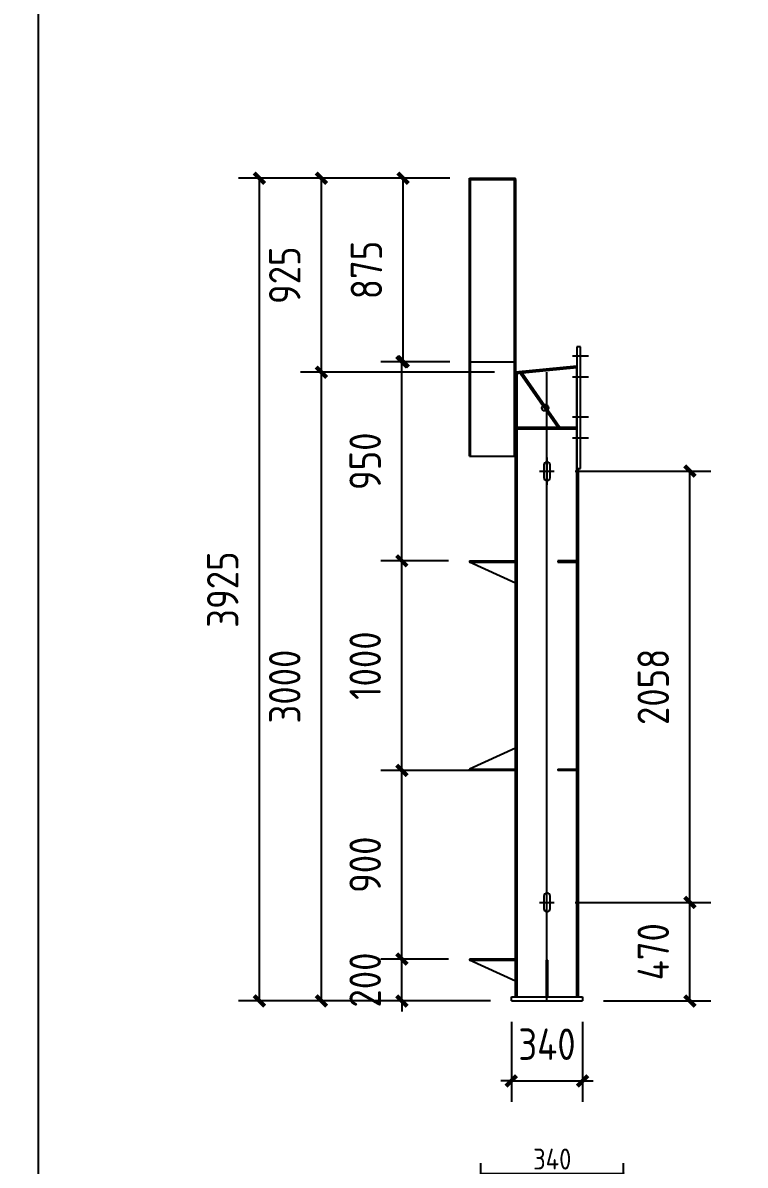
# Model space of a CAD drawing. Extents: x 533809 to 747315, y -17138 to 180511.
# Drawn here: x 640314 to 643759, y 132392 to 137842 of the extents above; entities that cross this region are included whole.
import ezdxf

# ---------------------------------------------------------------- set-up
doc = ezdxf.new("R2010")
doc.units = 0
doc.header["$LTSCALE"] = 1000
doc.header["$MEASUREMENT"] = 0
doc.layers.add('AXIS', color=3, linetype='Continuous')
doc.layers.add('DOTE', color=1, linetype='Continuous')
doc.styles.get("Standard").update_dxf_attribs({"font": 'gbenor.shx', "bigfont": 'gbcbig.shx'})
doc.dimstyles.get("Standard").update_dxf_attribs({"dimscale": 100, "dimtxt": 3.5, "dimasz": 1, "dimexe": 2.5, "dimexo": 3, "dimgap": 1.5, "dimtad": 1, "dimdec": 0, "dimzin": 0, "dimdsep": 46, "dimtxsty": 'Standard', "dimblk": 'ARCHTICK', "dimcen": 0.09, "dimadec": 0, "dimazin": 0, "dimtfac": 1, "dimtdec": 0, "dimtix": 1, "dimtmove": 2, "dimatfit": 3, "dimfxl": 1, "dimtolj": 1, "dimtzin": 0, "dimarcsym": 0})

# ---------------------------------------------------------------- blocks, each defined once
blk = doc.blocks.new('_ArchTick')
at = {"color": 0, "linetype": 'ByBlock', "const_width": 0.4}
blk.add_lwpolyline([(-0.5, -0.5), (0.5, 0.5)], dxfattribs=at)
blk = doc.blocks.new('*D614')
at = {"layer": 'AXIS', "color": 3, "lineweight": -2}
for p, q in [((642343.6, 135275.4), (642021.5, 135275.4)), ((642121.5, 134275.4), (642121.5, 135275.4)), ((642563.6, 134275.4), (642021.5, 134275.4))]:
    blk.add_line(p, q, dxfattribs=at)
at = {"layer": 'Defpoints', "color": 0}
for p in [(642121.5, 135275.4), (642443.6, 135275.4), (642663.6, 134275.4)]:
    blk.add_point(p, dxfattribs=at)
at = {"layer": 'AXIS', "color": 3, "lineweight": -2, "xscale": 50, "yscale": 50, "zscale": 50}
for p, rotation in [((642121.5, 135275.4), 90), ((642121.5, 134275.4), 270)]:
    blk.add_blockref('_ArchTick', p, dxfattribs=dict(at, rotation=rotation))
at = {"layer": 'AXIS', "color": 0, "insert": (641946.5, 134775.4), "char_height": 150, "attachment_point": 5, "rotation": 90}
blk.add_mtext('\\A1;1000', dxfattribs=at)
blk = doc.blocks.new('*D615')
at = {"layer": 'AXIS', "color": 3, "lineweight": -2}
for p, q in [((642948.6, 133645.4), (643595.5, 133645.4)), ((643495.5, 133175.4), (643495.5, 133645.4)), ((643083.6, 133175.4), (643595.5, 133175.4))]:
    blk.add_line(p, q, dxfattribs=at)
at = {"layer": 'Defpoints', "color": 0}
for p in [(642848.6, 133645.4), (643495.5, 133645.4), (642983.6, 133175.4)]:
    blk.add_point(p, dxfattribs=at)
at = {"layer": 'AXIS', "color": 3, "lineweight": -2, "xscale": 50, "yscale": 50, "zscale": 50}
for p, rotation in [((643495.5, 133645.4), 90), ((643495.5, 133175.4), 270)]:
    blk.add_blockref('_ArchTick', p, dxfattribs=dict(at, rotation=rotation))
at = {"layer": 'AXIS', "color": 0, "insert": (643320.5, 133410.4), "char_height": 150, "attachment_point": 5, "rotation": 90}
blk.add_mtext('\\A1;470', dxfattribs=at)
blk = doc.blocks.new('*D616')
at = {"layer": 'AXIS', "color": 3, "lineweight": -2}
for p, q in [((642948.6, 135703.1), (643595.5, 135703.1)), ((643495.5, 133645.4), (643495.5, 135703.1)), ((642948.6, 133645.4), (643595.5, 133645.4))]:
    blk.add_line(p, q, dxfattribs=at)
at = {"layer": 'Defpoints', "color": 0}
for p in [(642848.6, 135703.1), (643495.5, 135703.1), (642848.6, 133645.4)]:
    blk.add_point(p, dxfattribs=at)
at = {"layer": 'AXIS', "color": 3, "lineweight": -2, "xscale": 50, "yscale": 50, "zscale": 50}
for p, rotation in [((643495.5, 135703.1), 90), ((643495.5, 133645.4), 270)]:
    blk.add_blockref('_ArchTick', p, dxfattribs=dict(at, rotation=rotation))
at = {"layer": 'AXIS', "color": 0, "insert": (643320.5, 134674.3), "char_height": 150, "attachment_point": 5, "rotation": 90}
blk.add_mtext('\\A1;2058', dxfattribs=at)
blk = doc.blocks.new('*D591')
at = {"layer": 'AXIS', "color": 3, "lineweight": -2}
for p, q in [((642563.6, 136175.4), (641637.9, 136175.4)), ((641737.9, 133175.4), (641737.9, 136175.4)), ((642543.6, 133175.4), (641637.9, 133175.4))]:
    blk.add_line(p, q, dxfattribs=at)
at = {"layer": 'Defpoints', "color": 0}
for p in [(641737.9, 136175.4), (642663.6, 136175.4), (642643.6, 133175.4)]:
    blk.add_point(p, dxfattribs=at)
at = {"layer": 'AXIS', "color": 3, "lineweight": -2, "xscale": 50, "yscale": 50, "zscale": 50}
for p, rotation in [((641737.9, 136175.4), 90), ((641737.9, 133175.4), 270)]:
    blk.add_blockref('_ArchTick', p, dxfattribs=dict(at, rotation=rotation))
at = {"layer": 'AXIS', "color": 0, "insert": (641562.9, 134675.4), "char_height": 150, "attachment_point": 5, "rotation": 90}
blk.add_mtext('\\A1;3000', dxfattribs=at)
blk = doc.blocks.new('*D592')
at = {"layer": 'AXIS', "color": 3, "lineweight": -2}
for p, q in [((642343.6, 137100.4), (641637.9, 137100.4)), ((641737.9, 136175.4), (641737.9, 137100.4)), ((642563.6, 136175.4), (641637.9, 136175.4))]:
    blk.add_line(p, q, dxfattribs=at)
at = {"layer": 'Defpoints', "color": 0}
for p in [(641737.9, 137100.4), (642443.6, 137100.4), (642663.6, 136175.4)]:
    blk.add_point(p, dxfattribs=at)
at = {"layer": 'AXIS', "color": 3, "lineweight": -2, "xscale": 50, "yscale": 50, "zscale": 50}
for p, rotation in [((641737.9, 137100.4), 90), ((641737.9, 136175.4), 270)]:
    blk.add_blockref('_ArchTick', p, dxfattribs=dict(at, rotation=rotation))
at = {"layer": 'AXIS', "color": 0, "insert": (641562.9, 136637.9), "char_height": 150, "attachment_point": 5, "rotation": 90}
blk.add_mtext('\\A1;925', dxfattribs=at)
blk = doc.blocks.new('*D593')
at = {"layer": 'AXIS', "color": 3, "lineweight": -2}
for p, q in [((642343.6, 137100.4), (641342.1, 137100.4)), ((641442.1, 133175.4), (641442.1, 137100.4)), ((642543.6, 133175.4), (641342.1, 133175.4))]:
    blk.add_line(p, q, dxfattribs=at)
at = {"layer": 'Defpoints', "color": 0}
for p in [(641442.1, 137100.4), (642443.6, 137100.4), (642643.6, 133175.4)]:
    blk.add_point(p, dxfattribs=at)
at = {"layer": 'AXIS', "color": 3, "lineweight": -2, "xscale": 50, "yscale": 50, "zscale": 50}
for p, rotation in [((641442.1, 137100.4), 90), ((641442.1, 133175.4), 270)]:
    blk.add_blockref('_ArchTick', p, dxfattribs=dict(at, rotation=rotation))
at = {"layer": 'AXIS', "color": 0, "insert": (641267.1, 135137.9), "char_height": 150, "attachment_point": 5, "rotation": 90}
blk.add_mtext('\\A1;3925', dxfattribs=at)
blk = doc.blocks.new('*D594')
at = {"layer": 'AXIS', "color": 3, "lineweight": -2}
for p, q in [((642643.6, 133075.4), (642643.6, 132694.1)), ((642983.6, 133075.4), (642983.6, 132694.1)), ((642643.6, 132794.1), (642593.6, 132794.1)), ((642643.6, 132794.1), (642983.6, 132794.1)), ((642983.6, 132794.1), (643033.6, 132794.1))]:
    blk.add_line(p, q, dxfattribs=at)
at = {"layer": 'Defpoints', "color": 0}
for p in [(642643.6, 133175.4), (642983.6, 133175.4), (642983.6, 132794.1)]:
    blk.add_point(p, dxfattribs=at)
at = {"layer": 'AXIS', "color": 3, "lineweight": -2, "xscale": 50, "yscale": 50, "zscale": 50}
blk.add_blockref('_ArchTick', (642643.6, 132794.1), dxfattribs=at)
at = {"layer": 'AXIS', "color": 3, "lineweight": -2, "xscale": 50, "yscale": 50, "zscale": 50, "rotation": 180}
blk.add_blockref('_ArchTick', (642983.6, 132794.1), dxfattribs=at)
at = {"layer": 'AXIS', "color": 0, "insert": (642813.6, 132969.1), "char_height": 150, "attachment_point": 5}
blk.add_mtext('\\A1;340', dxfattribs=at)
blk = doc.blocks.new('*D600')
at = {"layer": 'AXIS', "color": 3, "lineweight": -2}
for p, q in [((642343.6, 136225.4), (642021.5, 136225.4)), ((642121.5, 135275.4), (642121.5, 136225.4)), ((642343.6, 135275.4), (642021.5, 135275.4))]:
    blk.add_line(p, q, dxfattribs=at)
at = {"layer": 'Defpoints', "color": 0}
for p in [(642121.5, 136225.4), (642443.6, 136225.4), (642443.6, 135275.4)]:
    blk.add_point(p, dxfattribs=at)
at = {"layer": 'AXIS', "color": 3, "lineweight": -2, "xscale": 50, "yscale": 50, "zscale": 50}
for p, rotation in [((642121.5, 136225.4), 90), ((642121.5, 135275.4), 270)]:
    blk.add_blockref('_ArchTick', p, dxfattribs=dict(at, rotation=rotation))
at = {"layer": 'AXIS', "color": 0, "insert": (641946.5, 135750.4), "char_height": 150, "attachment_point": 5, "rotation": 90}
blk.add_mtext('\\A1;950', dxfattribs=at)
blk = doc.blocks.new('*D634')
at = {"color": 3, "lineweight": -2}
for p, q in [((642498.7, 132305), (642498.7, 132401.2)), ((643178.7, 132305), (643178.7, 132401.2)), ((643178.7, 132351.2), (642498.7, 132351.2))]:
    blk.add_line(p, q, dxfattribs=at)
at = {"layer": 'Defpoints', "color": 0}
for p in [(642498.7, 132351.2), (642498.7, 132285), (643178.7, 132285)]:
    blk.add_point(p, dxfattribs=at)
at = {"color": 3, "lineweight": -2, "xscale": 10, "yscale": 10, "zscale": 10, "rotation": 180}
blk.add_blockref('_ArchTick', (642498.7, 132351.2), dxfattribs=at)
at = {"color": 3, "lineweight": -2, "xscale": 10, "yscale": 10, "zscale": 10}
blk.add_blockref('_ArchTick', (643178.7, 132351.2), dxfattribs=at)
at = {"color": 0, "insert": (642838.7, 132421.2), "char_height": 100, "attachment_point": 5}
blk.add_mtext('\\A1;340', dxfattribs=at)
blk = doc.blocks.new('*D1770')
at = {"layer": 'AXIS', "color": 3, "lineweight": -2}
for p, q in [((642343.6, 134275.4), (642021.5, 134275.4)), ((642121.5, 133375.4), (642121.5, 134275.4)), ((642343.6, 133375.4), (642021.5, 133375.4))]:
    blk.add_line(p, q, dxfattribs=at)
at = {"layer": 'Defpoints', "color": 0}
for p in [(642121.5, 134275.4), (642443.6, 134275.4), (642443.6, 133375.4)]:
    blk.add_point(p, dxfattribs=at)
at = {"layer": 'AXIS', "color": 3, "lineweight": -2, "xscale": 50, "yscale": 50, "zscale": 50}
for p, rotation in [((642121.5, 134275.4), 90), ((642121.5, 133375.4), 270)]:
    blk.add_blockref('_ArchTick', p, dxfattribs=dict(at, rotation=rotation))
at = {"layer": 'AXIS', "color": 0, "insert": (641946.5, 133825.4), "char_height": 150, "attachment_point": 5, "rotation": 90}
blk.add_mtext('\\A1;900', dxfattribs=at)
blk = doc.blocks.new('*D1771')
at = {"layer": 'AXIS', "color": 3, "lineweight": -2}
for p, q in [((642121.5, 133375.4), (642121.5, 133425.4)), ((642343.6, 133375.4), (642021.5, 133375.4)), ((642121.5, 133175.4), (642121.5, 133375.4)), ((642543.6, 133175.4), (642021.5, 133175.4)), ((642121.5, 133175.4), (642121.5, 133125.4))]:
    blk.add_line(p, q, dxfattribs=at)
at = {"layer": 'Defpoints', "color": 0}
for p in [(642121.5, 133375.4), (642443.6, 133375.4), (642643.6, 133175.4)]:
    blk.add_point(p, dxfattribs=at)
at = {"layer": 'AXIS', "color": 3, "lineweight": -2, "xscale": 50, "yscale": 50, "zscale": 50}
for p, rotation in [((642121.5, 133375.4), 270), ((642121.5, 133175.4), 90)]:
    blk.add_blockref('_ArchTick', p, dxfattribs=dict(at, rotation=rotation))
at = {"layer": 'AXIS', "color": 0, "insert": (641946.5, 133275.4), "char_height": 150, "attachment_point": 5, "rotation": 90}
blk.add_mtext('\\A1;200', dxfattribs=at)
blk = doc.blocks.new('*D2662')
at = {"layer": 'AXIS', "color": 3, "lineweight": -2}
for p, q in [((642349.6, 137100.4), (642027.5, 137100.4)), ((642127.5, 136225.4), (642127.5, 137100.4)), ((642349.6, 136225.4), (642027.5, 136225.4))]:
    blk.add_line(p, q, dxfattribs=at)
at = {"layer": 'Defpoints', "color": 0}
for p in [(642127.5, 137100.4), (642449.6, 137100.4), (642449.6, 136225.4)]:
    blk.add_point(p, dxfattribs=at)
at = {"layer": 'AXIS', "color": 3, "lineweight": -2, "xscale": 50, "yscale": 50, "zscale": 50}
for p, rotation in [((642127.5, 137100.4), 90), ((642127.5, 136225.4), 270)]:
    blk.add_blockref('_ArchTick', p, dxfattribs=dict(at, rotation=rotation))
at = {"layer": 'AXIS', "color": 0, "insert": (641952.5, 136662.9), "char_height": 150, "attachment_point": 5, "rotation": 90}
blk.add_mtext('\\A1;875', dxfattribs=at)

msp = doc.modelspace()

# ---------------------------------------------------------------- linework, layer by layer
at = {"color": 2}
for p, q in [((642443.6, 137100.4), (642663.6, 137100.4)), ((642443.6, 137094.4), (642443.6, 137100.4)), ((642443.6, 137094.4), (642663.6, 137094.4)), ((642663.6, 137094.4), (642663.6, 137100.4)), ((642973.6, 136296.4), (642955.6, 136296.4)), ((642955.6, 136296.4), (642955.6, 135716.4)), ((643011.6, 136251.4), (642935.6, 136251.4)), ((642663.6, 136175.4), (642663.6, 135775.4)), ((643011.6, 136151.4), (642935.6, 136151.4)), ((643011.6, 135961.4), (642935.6, 135961.4)), ((643011.6, 135861.4), (642935.6, 135861.4)), ((642955.6, 135716.4), (642973.6, 135716.4)), ((642443.6, 135275.4), (642443.6, 135269.4)), ((642443.6, 135275.4), (642663.6, 135275.4)), ((642955.6, 135275.4), (642865.6, 135275.4)), ((642865.6, 135275.4), (642865.6, 135269.4)), ((642443.6, 135269.4), (642663.6, 135269.4)), ((642663.6, 135169.4), (642443.6, 135269.4)), ((642663.6, 135269.4), (642663.6, 135169.4)), ((642865.6, 135269.4), (642955.6, 135269.4)), ((642663.6, 134381.4), (642443.6, 134281.4)), ((642663.6, 134281.4), (642663.6, 134381.4)), ((642443.6, 134275.4), (642443.6, 134281.4)), ((642443.6, 134281.4), (642663.6, 134281.4)), ((642663.6, 134275.4), (642443.6, 134275.4)), ((642865.6, 134281.4), (642955.6, 134281.4)), ((642865.6, 134281.4), (642865.6, 134275.4)), ((642955.6, 134275.4), (642865.6, 134275.4)), ((642663.6, 133375.4), (642443.6, 133375.4)), ((642443.6, 133369.4), (642663.6, 133369.4)), ((642663.6, 133269.4), (642443.6, 133369.4)), ((642663.6, 133369.4), (642663.6, 133269.4)), ((642809.6, 133369.4), (642809.6, 133195.4)), ((642817.6, 133195.4), (642817.6, 133369.4)), ((642643.6, 133175.4), (642643.6, 133195.4)), ((642643.6, 133195.4), (642983.6, 133195.4)), ((642643.6, 133175.4), (642983.6, 133175.4)), ((642809.6, 133195.4), (642817.6, 133195.4)), ((642983.6, 133195.4), (642983.6, 133175.4))]:
    msp.add_line(p, q, dxfattribs=at)
at = {"color": 4}
for p, q in [((642443.6, 135775.4), (642443.6, 137094.4)), ((642449.6, 135775.4), (642449.6, 137094.4)), ((642657.6, 137094.4), (642657.6, 135775.4)), ((642663.6, 137094.4), (642663.6, 135775.4)), ((642443.6, 135775.4), (642663.6, 135775.4))]:
    msp.add_line(p, q, dxfattribs=at)
for p, q in [((642443.6, 136225.4), (642663.6, 136225.4)), ((642955.6, 136204.6), (642663.6, 136175.4)), ((642955.6, 136196.6), (642663.6, 136167.4)), ((642865.9, 135911.1), (642686, 136169.6)), ((642875.6, 135911.1), (642695.1, 136170.5)), ((642955.6, 135911.1), (642671.6, 135911.1)), ((642955.6, 135903.1), (642671.6, 135903.1)), ((642955.6, 135911.1), (642855.6, 135911.1)), ((642813.6, 135768.1), (642813.6, 135638.1)), ((642798.6, 135733.1), (642798.6, 135673.1)), ((642813.6, 135703.1), (642813.6, 135748.1)), ((642828.6, 135673.1), (642828.6, 135733.1)), ((642778.6, 135703.1), (642848.6, 135703.1)), ((642778.6, 133645.4), (642848.6, 133645.4)), ((642798.6, 133675.4), (642798.6, 133615.4)), ((642813.6, 133645.4), (642813.6, 133690.4)), ((642828.6, 133615.4), (642828.6, 133675.4)), ((642443.6, 133375.4), (642443.6, 133369.4)), ((642809.6, 133369.4), (642817.6, 133369.4))]:
    msp.add_line(p, q)
for points in [[(595839.1, 108862.3), (640389.1, 108862.3), (640389.1, 140362.3), (595839.1, 140362.3)], [(640389.1, 138262.3), (652269.1, 138262.3), (652269.1, 129862.3), (640389.1, 129862.3)]]:
    msp.add_lwpolyline(points, close=True)
msp.add_circle((642804.8, 136005.9), 15.5)
for centre, start, end in [((642813.6, 135733.1), 0, 180), ((642813.6, 135673.1), 180, 0), ((642813.6, 133675.4), 0, 180), ((642813.6, 133615.4), 180, 0)]:
    msp.add_arc(centre, 15, start, end)
at = {"layer": 'DOTE', "color": 2}
msp.add_line((642973.6, 135716.4), (642973.6, 136296.4), dxfattribs=at)
at = {"layer": 'DOTE', "color": 0}
for p, q in [((642955.6, 133195.4), (642955.6, 136204.6)), ((642663.6, 133195.4), (642663.6, 136175.4)), ((642671.6, 133195.4), (642671.6, 136168.2)), ((642963.6, 133195.4), (642963.6, 135716.4))]:
    msp.add_line(p, q, dxfattribs=at)
at = {"layer": 'DOTE'}
msp.add_line((642813.6, 133175.4), (642813.6, 136175.4), dxfattribs=at)

# ---------------------------------------------------------------- dimensions: what is measured, and where the dimension line sits
dim = msp.add_aligned_dim(p1=(643178.7, 132285), p2=(642498.7, 132285), distance=-66.2, dimstyle='Standard', override={"dimtxt": 1, "dimasz": 0.1, "dimexe": 0.5, "dimexo": 0.2, "dimgap": 0.2, "dimlfac": 0.5, "dimclrd": 3, "dimclre": 3})
dim.commit()
dim.dimension.update_dxf_attribs({"geometry": '*D634', "text_midpoint": (642838.7, 132421.2)})
at = {"layer": 'AXIS', "color": 0}
for base, p1, p2, picture, middle in [((641442.1, 137100.4), (642643.6, 133175.4), (642443.6, 137100.4), '*D593', (641267.1, 135137.9)), ((641737.9, 137100.4), (642663.6, 136175.4), (642443.6, 137100.4), '*D592', (641562.9, 136637.9)), ((642127.5, 137100.4), (642449.6, 136225.4), (642449.6, 137100.4), '*D2662', (641952.5, 136662.9)), ((642121.5, 136225.4), (642443.6, 135275.4), (642443.6, 136225.4), '*D600', (641946.5, 135750.4)), ((641737.9, 136175.4), (642643.6, 133175.4), (642663.6, 136175.4), '*D591', (641562.9, 134675.4)), ((643495.5, 135703.1), (642848.6, 133645.4), (642848.6, 135703.1), '*D616', (643320.5, 134674.3)), ((642121.5, 135275.4), (642663.6, 134275.4), (642443.6, 135275.4), '*D614', (641946.5, 134775.4)), ((642121.5, 134275.4), (642443.6, 133375.4), (642443.6, 134275.4), '*D1770', (641946.5, 133825.4)), ((643495.5, 133645.4), (642983.6, 133175.4), (642848.6, 133645.4), '*D615', (643320.5, 133410.4)), ((642121.5, 133375.4), (642643.6, 133175.4), (642443.6, 133375.4), '*D1771', (641946.5, 133275.4))]:
    dim = msp.add_linear_dim(base=base, p1=p1, p2=p2, angle=90, dimstyle='Standard', override={"dimtxt": 1.5, "dimasz": 0.5, "dimexe": 1, "dimexo": 1, "dimgap": 1, "dimclrd": 3, "dimclre": 3}, dxfattribs=at)
    dim.commit()
    dim.dimension.update_dxf_attribs({"geometry": picture, "text_midpoint": middle})
dim = msp.add_linear_dim(base=(642983.6, 132794.1), p1=(642643.6, 133175.4), p2=(642983.6, 133175.4), dimstyle='Standard', override={"dimtxt": 1.5, "dimasz": 0.5, "dimexe": 1, "dimexo": 1, "dimgap": 1, "dimclrd": 3, "dimclre": 3}, dxfattribs=at)
dim.commit()
dim.dimension.update_dxf_attribs({"geometry": '*D594', "text_midpoint": (642813.6, 132969.1)})

doc.saveas('drawing.dxf')
